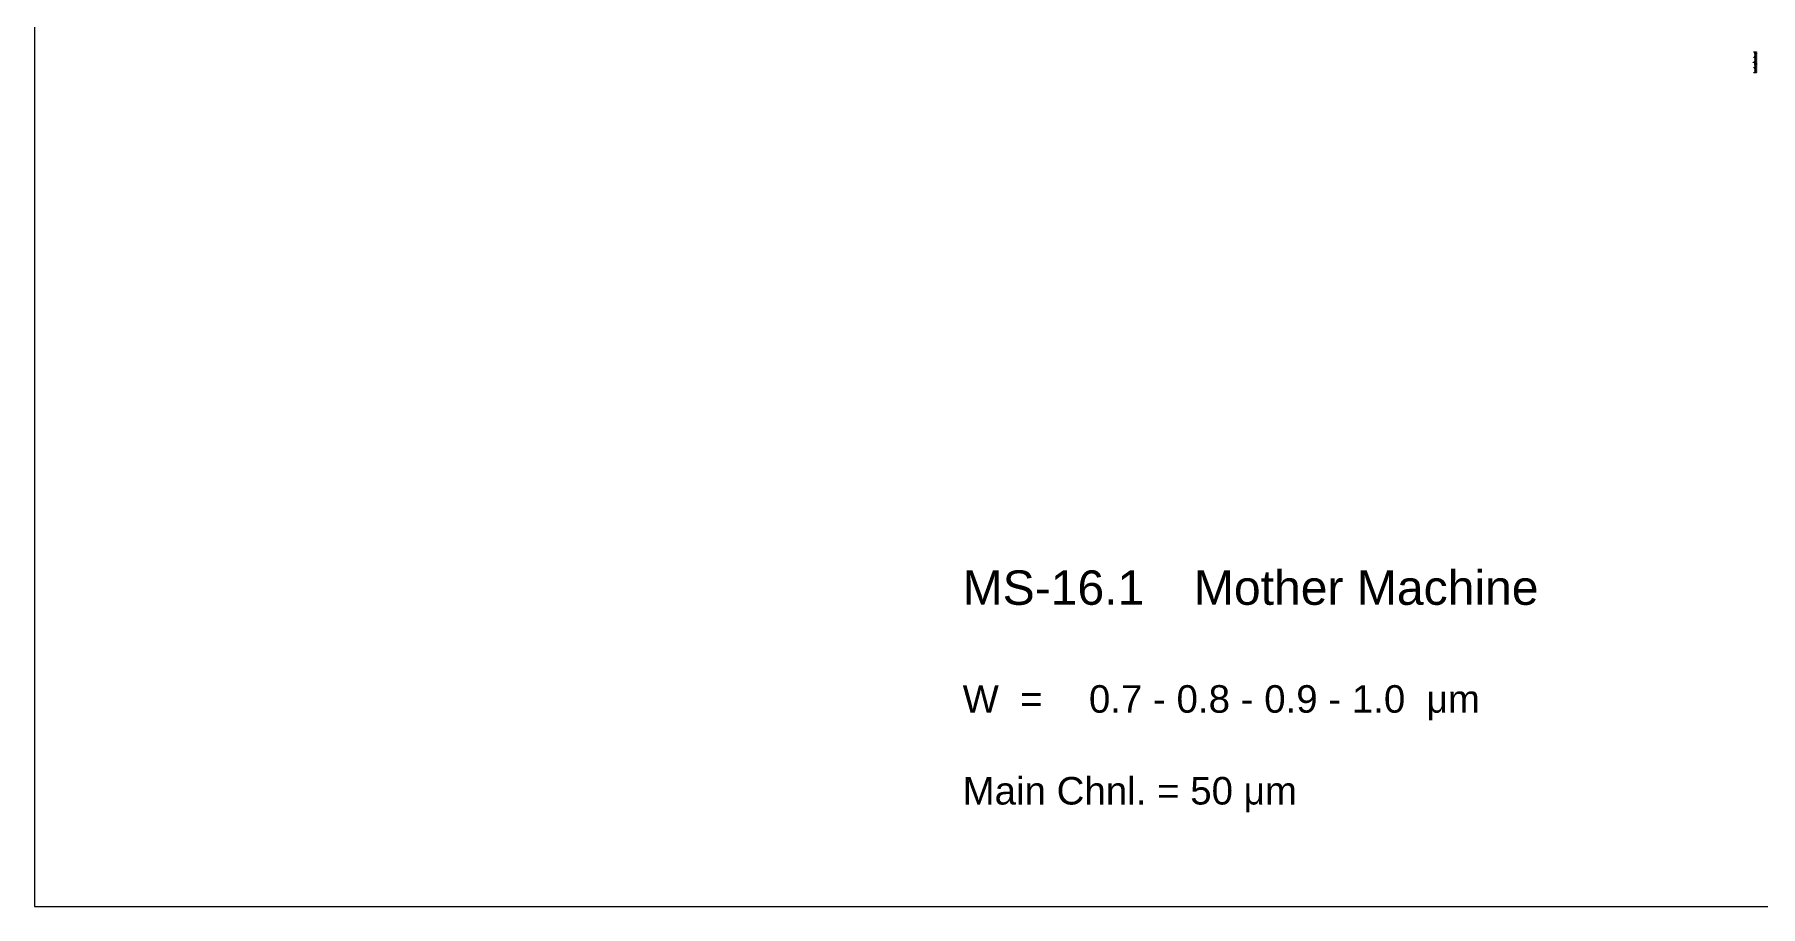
# Model space of a CAD drawing. Extents: x -24493 to 76507, y 84496 to 185496.
# Drawn here: x -24493 to 25656, y 84496 to 109824 of the extents above; entities that cross this region are included whole.
import ezdxf

# ---------------------------------------------------------------- set-up
doc = ezdxf.new("R2010")
doc.units = 13
doc.layers.add('CHROME', color=10, linetype='Continuous')
doc.layers.add('CL - Main', color=150, linetype='Continuous')
doc.styles.get("Standard").update_dxf_attribs({"font": 'arial.ttf'})

msp = doc.modelspace()

# ---------------------------------------------------------------- linework, layer by layer
at = {"layer": 'CHROME'}
for p, q in [((-24493, 185496), (-24493, 84496)), ((-24493, 84496), (76507, 84496))]:
    msp.add_line(p, q, dxfattribs=at)
at = {"layer": 'CL - Main'}
for p, q in [((25442, 109007), (25442, 109019)), ((25442, 109019), (25542, 109019)), ((25542, 109007), (25442, 109007)), ((25467, 109307), (25467, 109319)), ((25467, 109319), (25542, 109319)), ((25542, 109307), (25467, 109307)), ((25467, 109157), (25467, 109169)), ((25467, 109169), (25542, 109169)), ((25542, 109157), (25467, 109157)), ((25467, 108857), (25467, 108869)), ((25467, 108869), (25542, 108869)), ((25542, 108857), (25467, 108857)), ((25492, 109277), (25492, 109289)), ((25492, 109289), (25542, 109289)), ((25542, 109277), (25492, 109277)), ((25492, 109247), (25492, 109259)), ((25492, 109259), (25542, 109259)), ((25542, 109247), (25492, 109247)), ((25492, 109217), (25492, 109229)), ((25492, 109229), (25542, 109229)), ((25542, 109217), (25492, 109217)), ((25492, 109187), (25492, 109199)), ((25492, 109199), (25542, 109199)), ((25542, 109187), (25492, 109187)), ((25492, 109127), (25492, 109139)), ((25492, 109139), (25542, 109139)), ((25542, 109127), (25492, 109127)), ((25492, 109097), (25492, 109109)), ((25492, 109109), (25542, 109109)), ((25542, 109097), (25492, 109097)), ((25492, 109067), (25492, 109079)), ((25492, 109079), (25542, 109079)), ((25542, 109067), (25492, 109067)), ((25492, 109037), (25492, 109049)), ((25492, 109049), (25542, 109049)), ((25542, 109037), (25492, 109037)), ((25492, 108977), (25492, 108989)), ((25492, 108989), (25542, 108989)), ((25542, 108977), (25492, 108977)), ((25492, 108947), (25492, 108959)), ((25492, 108959), (25542, 108959)), ((25542, 108947), (25492, 108947)), ((25492, 108917), (25492, 108929)), ((25492, 108929), (25542, 108929)), ((25542, 108917), (25492, 108917)), ((25492, 108887), (25492, 108899)), ((25492, 108899), (25542, 108899)), ((25542, 108887), (25492, 108887)), ((25492, 108827), (25492, 108839)), ((25492, 108839), (25542, 108839)), ((25542, 108827), (25492, 108827)), ((25542, 109319), (25542, 109307)), ((25542, 109289), (25542, 109277)), ((25542, 109259), (25542, 109247)), ((25542, 109229), (25542, 109217)), ((25542, 109199), (25542, 109187)), ((25542, 109169), (25542, 109157)), ((25542, 109139), (25542, 109127)), ((25542, 109109), (25542, 109097)), ((25542, 109079), (25542, 109067)), ((25542, 109049), (25542, 109037)), ((25542, 109019), (25542, 109007)), ((25542, 108989), (25542, 108977)), ((25542, 108959), (25542, 108947)), ((25542, 108929), (25542, 108917)), ((25542, 108899), (25542, 108887)), ((25542, 108869), (25542, 108857)), ((25542, 108839), (25542, 108827)), ((25467, 108707), (25467, 108719)), ((25467, 108719), (25542, 108719)), ((25542, 108707), (25467, 108707)), ((25492, 108797), (25492, 108809)), ((25492, 108809), (25542, 108809)), ((25542, 108797), (25492, 108797)), ((25492, 108767), (25492, 108779)), ((25492, 108779), (25542, 108779)), ((25542, 108767), (25492, 108767)), ((25492, 108737), (25492, 108749)), ((25492, 108749), (25542, 108749)), ((25542, 108737), (25492, 108737)), ((25542, 108809), (25542, 108797)), ((25542, 108779), (25542, 108767)), ((25542, 108749), (25542, 108737)), ((25542, 108719), (25542, 108707))]:
    msp.add_line(p, q, dxfattribs=at)

# ---------------------------------------------------------------- texts
at = {"layer": 'CL - Main', "insert": (2473, 90746), "char_height": 280, "attachment_point": 4}
msp.add_mtext_dynamic_manual_height_columns('{\\H3.5714x;MS-16.1^I^IMother Machine\\P\\P\\H0.8x;W  =^I 0.7 - 0.8 - 0.9 - 1.0  \\fSymbol|b0|i0|c2|p18;m\\fArial|b0|i0|c0|p34;m   \\P\\H0.50001x; \\H1.9999x;\\PMain Chnl. = 50 \\fSymbol|b0|i0|c2|p18;m\\fArial|b0|i0|c0|p34;m}', width=19703.51, gutter_width=12.5, heights=[7892], dxfattribs=at)

doc.saveas('drawing.dxf')
